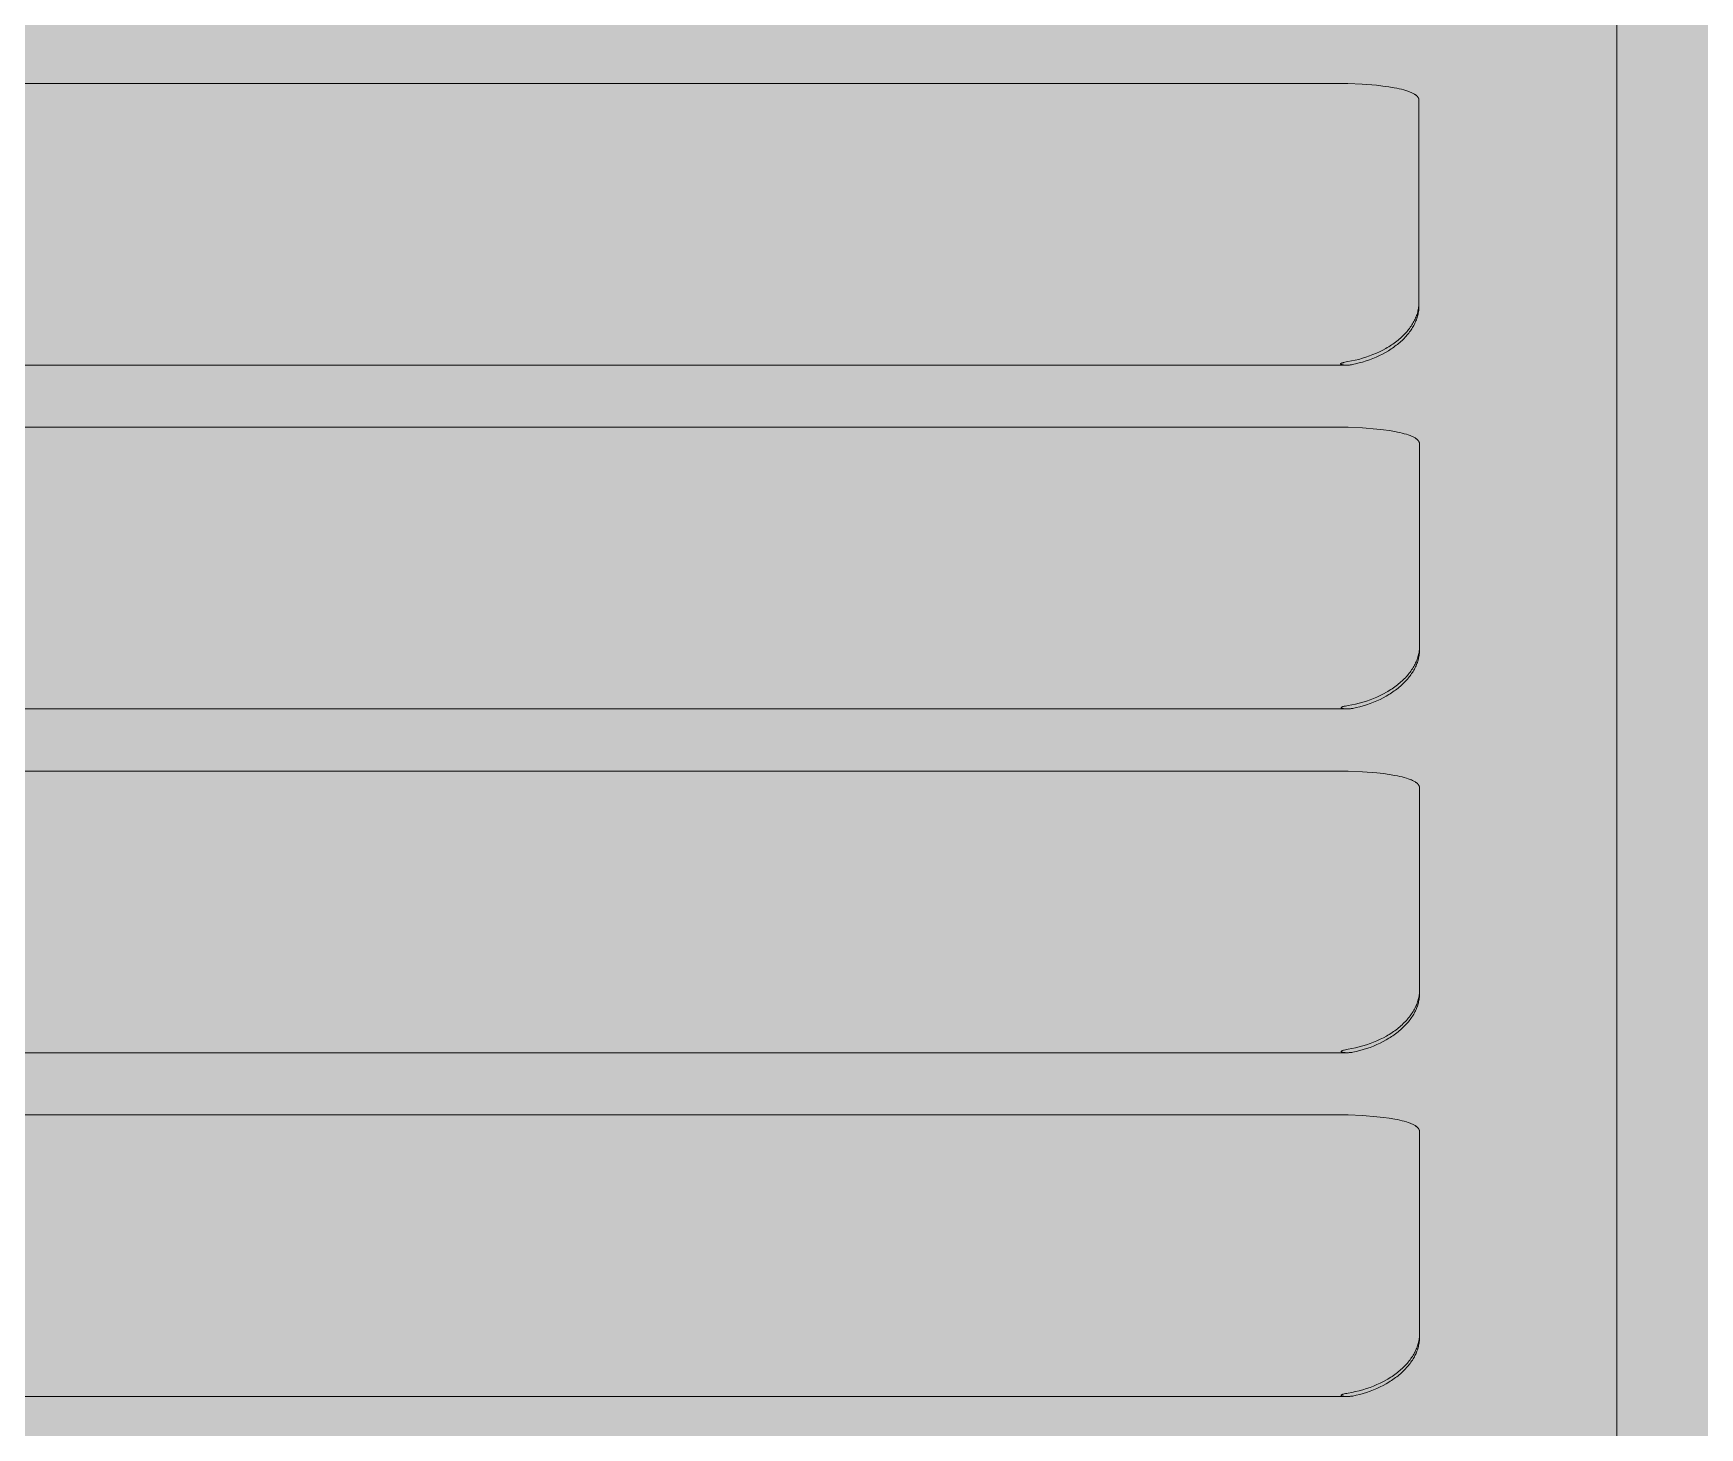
# Model space of a CAD drawing. Header units: millimetres. Extents: x 126 to 12547, y 1644 to 26714.
# Drawn here: x 1157.2 to 1217.8, y 25415.9 to 25466.6 of the extents above; entities that cross this region are included whole.
import ezdxf

# ---------------------------------------------------------------- set-up
doc = ezdxf.new("R2010")
doc.units = ezdxf.units.MM
doc.linetypes.add('CONTINUA', pattern=[0])
doc.layers.add('cono piramide', color=4, linetype='Continuous')
for name, color, linetype, lineweight in [('F_ARREDI_pareti', 1, 'Continuous', 0), ('F_INFISSI', 4, 'Continuous', 5), ('F_MINERAL WALL', 6, 'Continuous', 5), ('F_Tendaggio', 252, 'Continuous', 5), ('F_VETRO', 140, 'Continuous', 5)]:
    doc.layers.add(name, color=color, linetype=linetype, lineweight=lineweight)

# ---------------------------------------------------------------- blocks, each defined once
blk = doc.blocks.new('TENDAGGIO_infisso piccolo_prospetto_fronte')
at = {"layer": 'F_Tendaggio'}
for points in [[(734793.782, 513562.295), (734687.539, 513562.295)], [(734793.782, 513562.295), (734793.823, 513562.295), (734794.345, 513562.269), (734794.866, 513562.227), (734795.098, 513562.201), (734795.314, 513562.172), (734795.514, 513562.138), (734795.607, 513562.12), (734795.696, 513562.101), (734795.78, 513562.081), (734795.859, 513562.06), (734795.934, 513562.039), (734796.003, 513562.016), (734796.036, 513562.005), (734796.067, 513561.993), (734796.097, 513561.981), (734796.126, 513561.968), (734796.154, 513561.956), (734796.18, 513561.943), (734796.205, 513561.93), (734796.228, 513561.917), (734796.251, 513561.904), (734796.261, 513561.897), (734796.271, 513561.89), (734796.281, 513561.884), (734796.291, 513561.877), (734796.3, 513561.87), (734796.309, 513561.863), (734796.317, 513561.856), (734796.325, 513561.849), (734796.333, 513561.842), (734796.34, 513561.834), (734796.347, 513561.827), (734796.354, 513561.82), (734796.361, 513561.813), (734796.366, 513561.805), (734796.372, 513561.798), (734796.377, 513561.791), (734796.38, 513561.787), (734796.382, 513561.783), (734796.385, 513561.779), (734796.387, 513561.776), (734796.389, 513561.772), (734796.391, 513561.768), (734796.393, 513561.764), (734796.395, 513561.761), (734796.397, 513561.757), (734796.398, 513561.753), (734796.4, 513561.749), (734796.401, 513561.745), (734796.403, 513561.742), (734796.404, 513561.738), (734796.405, 513561.734), (734796.406, 513561.73), (734796.407, 513561.726), (734796.408, 513561.722), (734796.409, 513561.718), (734796.41, 513561.714), (734796.411, 513561.711), (734796.411, 513561.707), (734796.412, 513561.703), (734796.412, 513561.699), (734796.413, 513561.695), (734796.413, 513561.691), (734796.413, 513561.687), (734796.413, 513554.337), (734796.412, 513554.293), (734796.41, 513554.25), (734796.406, 513554.206), (734796.401, 513554.162), (734796.395, 513554.119), (734796.387, 513554.075), (734796.377, 513554.031), (734796.367, 513553.988), (734796.354, 513553.944), (734796.341, 513553.901), (734796.325, 513553.857), (734796.309, 513553.814), (734796.291, 513553.771), (734796.272, 513553.728), (734796.251, 513553.685), (734796.229, 513553.642), (734796.205, 513553.6), (734796.18, 513553.557), (734796.154, 513553.515), (734796.126, 513553.474), (734796.098, 513553.432), (734796.067, 513553.391), (734796.036, 513553.35), (734796.003, 513553.31), (734795.969, 513553.27), (734795.934, 513553.23), (734795.897, 513553.19), (734795.86, 513553.151), (734795.82, 513553.113), (734795.78, 513553.075), (734795.739, 513553.037), (734795.696, 513553), (734795.652, 513552.963), (734795.607, 513552.927), (734795.561, 513552.892), (734795.514, 513552.857), (734795.465, 513552.822), (734795.416, 513552.788), (734795.366, 513552.755), (734795.314, 513552.723), (734795.262, 513552.691), (734795.208, 513552.66), (734795.098, 513552.6), (734794.984, 513552.542), (734794.867, 513552.488), (734794.741, 513552.436), (734794.614, 513552.387), (734794.485, 513552.342), (734794.355, 513552.302), (734794.223, 513552.265), (734794.091, 513552.233), (734793.957, 513552.205), (734793.823, 513552.181)], [(734793.561, 513552.097), (734793.561, 513552.096), (734793.561, 513552.096), (734793.561, 513552.096), (734793.561, 513552.096), (734793.561, 513552.096), (734793.561, 513552.095), (734793.561, 513552.095), (734793.561, 513552.095), (734793.562, 513552.095), (734793.562, 513552.095), (734793.562, 513552.094), (734793.562, 513552.094), (734793.562, 513552.094), (734793.562, 513552.094), (734793.562, 513552.094), (734793.562, 513552.093), (734793.562, 513552.093), (734793.562, 513552.093), (734793.562, 513552.093), (734793.562, 513552.093), (734793.562, 513552.092), (734793.562, 513552.092), (734793.563, 513552.092), (734793.563, 513552.092), (734793.563, 513552.091), (734793.563, 513552.091), (734793.563, 513552.091), (734793.564, 513552.09), (734793.564, 513552.09), (734793.564, 513552.09), (734793.564, 513552.089), (734793.565, 513552.089), (734793.565, 513552.089), (734793.565, 513552.088), (734793.566, 513552.088), (734793.566, 513552.088), (734793.566, 513552.087), (734793.567, 513552.087), (734793.568, 513552.086), (734793.568, 513552.086), (734793.569, 513552.085), (734793.57, 513552.085), (734793.571, 513552.084), (734793.572, 513552.084), (734793.572, 513552.083), (734793.573, 513552.083), (734793.574, 513552.082), (734793.576, 513552.081), (734793.578, 513552.081), (734793.579, 513552.08), (734793.582, 513552.079), (734793.594, 513552.075), (734793.606, 513552.072), (734793.618, 513552.069), (734793.63, 513552.066), (734793.643, 513552.064), (734793.655, 513552.062), (734793.667, 513552.061), (734793.705, 513552.058), (734793.731, 513552.056), (734793.756, 513552.055), (734793.781, 513552.055), (734793.807, 513552.055), (734793.832, 513552.056), (734793.857, 513552.057), (734793.883, 513552.059), (734793.908, 513552.062), (734793.933, 513552.065), (734793.958, 513552.069), (734793.983, 513552.073), (734794.111, 513552.101), (734794.239, 513552.133), (734794.366, 513552.168), (734794.491, 513552.208), (734794.616, 513552.251), (734794.739, 513552.298), (734794.86, 513552.349), (734794.979, 513552.404), (734795.09, 513552.459), (734795.197, 513552.518), (734795.3, 513552.578), (734795.351, 513552.61), (734795.4, 513552.642), (734795.448, 513552.674), (734795.495, 513552.708), (734795.541, 513552.741), (734795.587, 513552.776), (734795.631, 513552.81), (734795.674, 513552.846), (734795.716, 513552.882), (734795.757, 513552.918), (734795.796, 513552.954), (734795.834, 513552.991), (734795.872, 513553.028), (734795.908, 513553.066), (734795.942, 513553.104), (734795.976, 513553.142), (734796.009, 513553.181), (734796.04, 513553.22), (734796.07, 513553.259), (734796.099, 513553.299), (734796.127, 513553.339), (734796.153, 513553.379), (734796.178, 513553.419), (734796.202, 513553.46), (734796.225, 513553.501), (734796.246, 513553.542), (734796.266, 513553.583), (734796.285, 513553.624), (734796.303, 513553.665), (734796.319, 513553.706), (734796.334, 513553.747), (734796.348, 513553.788), (734796.36, 513553.83), (734796.371, 513553.871), (734796.381, 513553.913), (734796.389, 513553.954), (734796.397, 513553.996), (734796.402, 513554.037), (734796.407, 513554.079), (734796.41, 513554.12), (734796.412, 513554.162), (734796.413, 513554.293)], [(734793.823, 513552.181), (734793.766, 513552.17), (734793.719, 513552.16), (734793.675, 513552.15), (734793.653, 513552.144), (734793.631, 513552.137), (734793.618, 513552.133), (734793.611, 513552.13), (734793.604, 513552.128), (734793.598, 513552.125), (734793.591, 513552.122), (734793.588, 513552.121), (734793.585, 513552.119), (734793.582, 513552.117), (734793.579, 513552.116), (734793.577, 513552.115), (734793.575, 513552.113), (734793.573, 513552.112), (734793.572, 513552.112), (734793.571, 513552.111), (734793.571, 513552.11), (734793.57, 513552.11), (734793.569, 513552.109), (734793.568, 513552.108), (734793.567, 513552.108), (734793.567, 513552.107), (734793.566, 513552.107), (734793.566, 513552.106), (734793.566, 513552.106), (734793.565, 513552.105), (734793.565, 513552.105), (734793.564, 513552.104), (734793.564, 513552.104), (734793.564, 513552.103), (734793.563, 513552.103), (734793.563, 513552.103), (734793.563, 513552.102), (734793.563, 513552.102), (734793.563, 513552.102), (734793.563, 513552.102), (734793.562, 513552.101), (734793.562, 513552.101), (734793.562, 513552.101), (734793.562, 513552.1), (734793.562, 513552.1), (734793.562, 513552.1), (734793.562, 513552.1), (734793.562, 513552.099), (734793.562, 513552.099), (734793.562, 513552.099), (734793.562, 513552.098), (734793.561, 513552.098), (734793.561, 513552.098), (734793.561, 513552.098), (734793.561, 513552.097), (734793.561, 513552.097), (734793.561, 513552.097)], [(734687.433, 513552.055), (734793.781, 513552.055)], [(734793.803, 513549.798), (734687.56, 513549.798)], [(734793.803, 513549.798), (734793.844, 513549.797), (734794.366, 513549.772), (734794.887, 513549.73), (734795.118, 513549.704), (734795.334, 513549.674), (734795.534, 513549.641), (734795.628, 513549.623), (734795.716, 513549.604), (734795.801, 513549.584), (734795.88, 513549.563), (734795.954, 513549.541), (734796.024, 513549.519), (734796.056, 513549.507), (734796.088, 513549.495), (734796.118, 513549.483), (734796.147, 513549.471), (734796.174, 513549.459), (734796.201, 513549.446), (734796.225, 513549.433), (734796.249, 513549.42), (734796.271, 513549.407), (734796.282, 513549.4), (734796.292, 513549.393), (734796.302, 513549.386), (734796.311, 513549.379), (734796.32, 513549.372), (734796.329, 513549.365), (734796.338, 513549.358), (734796.346, 513549.351), (734796.354, 513549.344), (734796.361, 513549.337), (734796.368, 513549.33), (734796.375, 513549.323), (734796.381, 513549.315), (734796.387, 513549.308), (734796.393, 513549.301), (734796.398, 513549.293), (734796.4, 513549.29), (734796.403, 513549.286), (734796.405, 513549.282), (734796.407, 513549.278), (734796.409, 513549.275), (734796.411, 513549.271), (734796.413, 513549.267), (734796.415, 513549.263), (734796.417, 513549.259), (734796.419, 513549.256), (734796.42, 513549.252), (734796.422, 513549.248), (734796.423, 513549.244), (734796.425, 513549.24), (734796.426, 513549.236), (734796.427, 513549.233), (734796.428, 513549.229), (734796.429, 513549.225), (734796.43, 513549.221), (734796.431, 513549.217), (734796.431, 513549.213), (734796.432, 513549.209), (734796.432, 513549.205), (734796.433, 513549.201), (734796.433, 513549.197), (734796.433, 513549.193), (734796.433, 513549.189), (734796.434, 513541.839), (734796.433, 513541.796), (734796.431, 513541.752), (734796.427, 513541.709), (734796.422, 513541.665), (734796.415, 513541.621), (734796.407, 513541.578), (734796.398, 513541.534), (734796.387, 513541.49), (734796.375, 513541.447), (734796.361, 513541.403), (734796.346, 513541.36), (734796.329, 513541.317), (734796.311, 513541.274), (734796.292, 513541.23), (734796.271, 513541.188), (734796.249, 513541.145), (734796.226, 513541.102), (734796.201, 513541.06), (734796.175, 513541.018), (734796.147, 513540.976), (734796.118, 513540.935), (734796.088, 513540.894), (734796.057, 513540.853), (734796.024, 513540.812), (734795.99, 513540.772), (734795.954, 513540.732), (734795.918, 513540.693), (734795.88, 513540.654), (734795.841, 513540.615), (734795.801, 513540.577), (734795.759, 513540.54), (734795.716, 513540.502), (734795.673, 513540.466), (734795.628, 513540.43), (734795.581, 513540.394), (734795.534, 513540.359), (734795.486, 513540.325), (734795.437, 513540.291), (734795.386, 513540.258), (734795.335, 513540.225), (734795.282, 513540.194), (734795.229, 513540.162), (734795.119, 513540.102), (734795.005, 513540.045), (734794.887, 513539.991), (734794.762, 513539.938), (734794.634, 513539.889), (734794.505, 513539.845), (734794.375, 513539.804), (734794.244, 513539.768), (734794.111, 513539.735), (734793.978, 513539.707), (734793.844, 513539.683)], [(734793.582, 513539.599), (734793.582, 513539.599), (734793.582, 513539.599), (734793.582, 513539.599), (734793.582, 513539.598), (734793.582, 513539.598), (734793.582, 513539.598), (734793.582, 513539.598), (734793.582, 513539.598), (734793.582, 513539.597), (734793.582, 513539.597), (734793.582, 513539.597), (734793.582, 513539.597), (734793.582, 513539.597), (734793.582, 513539.596), (734793.582, 513539.596), (734793.582, 513539.596), (734793.583, 513539.596), (734793.583, 513539.596), (734793.583, 513539.595), (734793.583, 513539.595), (734793.583, 513539.595), (734793.583, 513539.595), (734793.583, 513539.595), (734793.583, 513539.594), (734793.583, 513539.594), (734793.584, 513539.594), (734793.584, 513539.593), (734793.584, 513539.593), (734793.584, 513539.593), (734793.585, 513539.592), (734793.585, 513539.592), (734793.585, 513539.592), (734793.586, 513539.591), (734793.586, 513539.591), (734793.586, 513539.591), (734793.587, 513539.59), (734793.587, 513539.59), (734793.587, 513539.59), (734793.588, 513539.589), (734793.589, 513539.588), (734793.59, 513539.588), (734793.59, 513539.587), (734793.591, 513539.587), (734793.592, 513539.586), (734793.593, 513539.586), (734793.594, 513539.585), (734793.595, 513539.585), (734793.596, 513539.584), (734793.598, 513539.583), (734793.6, 513539.582), (734793.602, 513539.581), (734793.614, 513539.578), (734793.626, 513539.574), (734793.639, 513539.571), (734793.651, 513539.569), (734793.663, 513539.567), (734793.676, 513539.565), (734793.688, 513539.563), (734793.726, 513539.56), (734793.751, 513539.559), (734793.776, 513539.558), (734793.802, 513539.558), (734793.827, 513539.558), (734793.852, 513539.559), (734793.878, 513539.56), (734793.903, 513539.562), (734793.928, 513539.565), (734793.954, 513539.568), (734793.979, 513539.572), (734794.004, 513539.576), (734794.132, 513539.604), (734794.26, 513539.635), (734794.386, 513539.671), (734794.512, 513539.71), (734794.636, 513539.754), (734794.759, 513539.801), (734794.88, 513539.852), (734795, 513539.906), (734795.11, 513539.962), (734795.218, 513540.02), (734795.321, 513540.081), (734795.371, 513540.112), (734795.42, 513540.144), (734795.469, 513540.177), (734795.516, 513540.21), (734795.562, 513540.244), (734795.607, 513540.278), (734795.651, 513540.313), (734795.694, 513540.348), (734795.736, 513540.384), (734795.777, 513540.421), (734795.817, 513540.457), (734795.855, 513540.494), (734795.892, 513540.531), (734795.928, 513540.569), (734795.963, 513540.607), (734795.997, 513540.645), (734796.029, 513540.684), (734796.06, 513540.723), (734796.09, 513540.762), (734796.119, 513540.802), (734796.147, 513540.841), (734796.173, 513540.882), (734796.199, 513540.922), (734796.223, 513540.963), (734796.245, 513541.003), (734796.267, 513541.045), (734796.287, 513541.085), (734796.306, 513541.126), (734796.323, 513541.167), (734796.339, 513541.208), (734796.354, 513541.25), (734796.368, 513541.291), (734796.38, 513541.332), (734796.392, 513541.374), (734796.401, 513541.415), (734796.41, 513541.457), (734796.417, 513541.498), (734796.423, 513541.54), (734796.428, 513541.581), (734796.431, 513541.623), (734796.433, 513541.664), (734796.434, 513541.796)], [(734687.454, 513539.558), (734793.802, 513539.558)], [(734793.844, 513539.683), (734793.787, 513539.673), (734793.739, 513539.663), (734793.695, 513539.652), (734793.673, 513539.646), (734793.652, 513539.64), (734793.638, 513539.635), (734793.632, 513539.633), (734793.625, 513539.63), (734793.618, 513539.628), (734793.612, 513539.625), (734793.609, 513539.623), (734793.605, 513539.622), (734793.602, 513539.62), (734793.599, 513539.618), (734793.597, 513539.617), (734793.596, 513539.616), (734793.594, 513539.615), (734793.593, 513539.614), (734793.592, 513539.614), (734793.591, 513539.613), (734793.59, 513539.612), (734793.589, 513539.612), (734793.589, 513539.611), (734793.588, 513539.61), (734793.587, 513539.61), (734793.587, 513539.609), (734793.586, 513539.609), (734793.586, 513539.608), (734793.586, 513539.608), (734793.585, 513539.607), (734793.585, 513539.607), (734793.585, 513539.607), (734793.584, 513539.606), (734793.584, 513539.605), (734793.584, 513539.605), (734793.584, 513539.605), (734793.583, 513539.605), (734793.583, 513539.604), (734793.583, 513539.604), (734793.583, 513539.604), (734793.583, 513539.604), (734793.583, 513539.603), (734793.583, 513539.603), (734793.583, 513539.603), (734793.582, 513539.602), (734793.582, 513539.602), (734793.582, 513539.602), (734793.582, 513539.602), (734793.582, 513539.601), (734793.582, 513539.601), (734793.582, 513539.601), (734793.582, 513539.6), (734793.582, 513539.6), (734793.582, 513539.6), (734793.582, 513539.6), (734793.582, 513539.599)], [(734793.803, 513537.301), (734687.56, 513537.301)], [(734793.803, 513537.301), (734793.844, 513537.3), (734794.366, 513537.275), (734794.887, 513537.232), (734795.118, 513537.206), (734795.334, 513537.177), (734795.534, 513537.143), (734795.628, 513537.125), (734795.716, 513537.106), (734795.801, 513537.086), (734795.88, 513537.066), (734795.954, 513537.044), (734796.024, 513537.021), (734796.056, 513537.01), (734796.088, 513536.998), (734796.118, 513536.986), (734796.147, 513536.974), (734796.174, 513536.961), (734796.201, 513536.949), (734796.225, 513536.936), (734796.249, 513536.922), (734796.271, 513536.909), (734796.282, 513536.902), (734796.292, 513536.896), (734796.302, 513536.889), (734796.311, 513536.882), (734796.32, 513536.875), (734796.329, 513536.868), (734796.338, 513536.861), (734796.346, 513536.854), (734796.354, 513536.847), (734796.361, 513536.84), (734796.368, 513536.832), (734796.375, 513536.825), (734796.381, 513536.818), (734796.387, 513536.811), (734796.393, 513536.803), (734796.398, 513536.796), (734796.4, 513536.792), (734796.403, 513536.788), (734796.405, 513536.785), (734796.407, 513536.781), (734796.409, 513536.777), (734796.411, 513536.773), (734796.413, 513536.77), (734796.415, 513536.766), (734796.417, 513536.762), (734796.419, 513536.758), (734796.42, 513536.754), (734796.422, 513536.751), (734796.423, 513536.747), (734796.425, 513536.743), (734796.426, 513536.739), (734796.427, 513536.735), (734796.428, 513536.731), (734796.429, 513536.727), (734796.43, 513536.724), (734796.431, 513536.72), (734796.431, 513536.716), (734796.432, 513536.712), (734796.432, 513536.708), (734796.433, 513536.704), (734796.433, 513536.7), (734796.433, 513536.696), (734796.433, 513536.692), (734796.434, 513529.342), (734796.433, 513529.298), (734796.431, 513529.255), (734796.427, 513529.211), (734796.422, 513529.168), (734796.415, 513529.124), (734796.407, 513529.08), (734796.398, 513529.037), (734796.387, 513528.993), (734796.375, 513528.95), (734796.361, 513528.906), (734796.346, 513528.863), (734796.329, 513528.819), (734796.311, 513528.776), (734796.292, 513528.733), (734796.271, 513528.69), (734796.249, 513528.647), (734796.226, 513528.605), (734796.201, 513528.563), (734796.175, 513528.521), (734796.147, 513528.479), (734796.118, 513528.437), (734796.088, 513528.396), (734796.057, 513528.355), (734796.024, 513528.315), (734795.99, 513528.275), (734795.954, 513528.235), (734795.918, 513528.196), (734795.88, 513528.157), (734795.841, 513528.118), (734795.801, 513528.08), (734795.759, 513528.042), (734795.716, 513528.005), (734795.673, 513527.968), (734795.628, 513527.932), (734795.581, 513527.897), (734795.534, 513527.862), (734795.486, 513527.827), (734795.437, 513527.794), (734795.386, 513527.76), (734795.335, 513527.728), (734795.282, 513527.696), (734795.229, 513527.665), (734795.119, 513527.605), (734795.005, 513527.548), (734794.887, 513527.493), (734794.762, 513527.441), (734794.634, 513527.392), (734794.505, 513527.347), (734794.375, 513527.307), (734794.244, 513527.27), (734794.111, 513527.238), (734793.978, 513527.21), (734793.844, 513527.186)], [(734793.582, 513527.102), (734793.582, 513527.102), (734793.582, 513527.101), (734793.582, 513527.101), (734793.582, 513527.101), (734793.582, 513527.101), (734793.582, 513527.101), (734793.582, 513527.1), (734793.582, 513527.1), (734793.582, 513527.1), (734793.582, 513527.1), (734793.582, 513527.1), (734793.582, 513527.099), (734793.582, 513527.099), (734793.582, 513527.099), (734793.582, 513527.099), (734793.582, 513527.099), (734793.583, 513527.098), (734793.583, 513527.098), (734793.583, 513527.098), (734793.583, 513527.098), (734793.583, 513527.098), (734793.583, 513527.097), (734793.583, 513527.097), (734793.583, 513527.097), (734793.583, 513527.097), (734793.584, 513527.096), (734793.584, 513527.096), (734793.584, 513527.096), (734793.584, 513527.095), (734793.585, 513527.095), (734793.585, 513527.094), (734793.585, 513527.094), (734793.586, 513527.094), (734793.586, 513527.093), (734793.586, 513527.093), (734793.587, 513527.093), (734793.587, 513527.092), (734793.587, 513527.092), (734793.588, 513527.092), (734793.589, 513527.091), (734793.59, 513527.09), (734793.59, 513527.09), (734793.591, 513527.089), (734793.592, 513527.089), (734793.593, 513527.088), (734793.594, 513527.088), (734793.595, 513527.087), (734793.596, 513527.086), (734793.598, 513527.086), (734793.6, 513527.085), (734793.602, 513527.084), (734793.614, 513527.08), (734793.626, 513527.077), (734793.639, 513527.074), (734793.651, 513527.071), (734793.663, 513527.069), (734793.676, 513527.067), (734793.688, 513527.066), (734793.726, 513527.063), (734793.751, 513527.061), (734793.776, 513527.06), (734793.802, 513527.06), (734793.827, 513527.06), (734793.852, 513527.061), (734793.878, 513527.063), (734793.903, 513527.065), (734793.928, 513527.067), (734793.954, 513527.07), (734793.979, 513527.074), (734794.004, 513527.079), (734794.132, 513527.106), (734794.26, 513527.138), (734794.386, 513527.173), (734794.512, 513527.213), (734794.636, 513527.256), (734794.759, 513527.303), (734794.88, 513527.354), (734795, 513527.409), (734795.11, 513527.465), (734795.218, 513527.523), (734795.321, 513527.584), (734795.371, 513527.615), (734795.42, 513527.647), (734795.469, 513527.68), (734795.516, 513527.713), (734795.562, 513527.747), (734795.607, 513527.781), (734795.651, 513527.816), (734795.694, 513527.851), (734795.736, 513527.887), (734795.777, 513527.923), (734795.817, 513527.96), (734795.855, 513527.996), (734795.892, 513528.034), (734795.928, 513528.071), (734795.963, 513528.109), (734795.997, 513528.148), (734796.029, 513528.186), (734796.06, 513528.225), (734796.09, 513528.265), (734796.119, 513528.304), (734796.147, 513528.344), (734796.173, 513528.384), (734796.199, 513528.425), (734796.223, 513528.465), (734796.245, 513528.506), (734796.267, 513528.547), (734796.287, 513528.588), (734796.306, 513528.629), (734796.323, 513528.67), (734796.339, 513528.711), (734796.354, 513528.752), (734796.368, 513528.794), (734796.38, 513528.835), (734796.392, 513528.876), (734796.401, 513528.918), (734796.41, 513528.959), (734796.417, 513529.001), (734796.423, 513529.042), (734796.428, 513529.084), (734796.431, 513529.125), (734796.433, 513529.167), (734796.434, 513529.298)], [(734687.454, 513527.06), (734793.802, 513527.06)], [(734793.844, 513527.186), (734793.787, 513527.176), (734793.739, 513527.166), (734793.695, 513527.155), (734793.673, 513527.149), (734793.652, 513527.142), (734793.638, 513527.138), (734793.632, 513527.135), (734793.625, 513527.133), (734793.618, 513527.13), (734793.612, 513527.127), (734793.609, 513527.126), (734793.605, 513527.124), (734793.602, 513527.122), (734793.599, 513527.121), (734793.597, 513527.12), (734793.596, 513527.119), (734793.594, 513527.117), (734793.593, 513527.117), (734793.592, 513527.116), (734793.591, 513527.116), (734793.59, 513527.115), (734793.589, 513527.114), (734793.589, 513527.114), (734793.588, 513527.113), (734793.587, 513527.112), (734793.587, 513527.112), (734793.586, 513527.111), (734793.586, 513527.111), (734793.586, 513527.111), (734793.585, 513527.11), (734793.585, 513527.11), (734793.585, 513527.109), (734793.584, 513527.109), (734793.584, 513527.108), (734793.584, 513527.108), (734793.584, 513527.108), (734793.583, 513527.107), (734793.583, 513527.107), (734793.583, 513527.107), (734793.583, 513527.106), (734793.583, 513527.106), (734793.583, 513527.106), (734793.583, 513527.106), (734793.583, 513527.105), (734793.582, 513527.105), (734793.582, 513527.105), (734793.582, 513527.105), (734793.582, 513527.104), (734793.582, 513527.104), (734793.582, 513527.104), (734793.582, 513527.103), (734793.582, 513527.103), (734793.582, 513527.103), (734793.582, 513527.102), (734793.582, 513527.102), (734793.582, 513527.102)], [(734793.803, 513524.803), (734687.56, 513524.803)], [(734793.803, 513524.803), (734687.56, 513524.803)], [(734793.803, 513524.803), (734793.844, 513524.802), (734794.366, 513524.777), (734794.887, 513524.735), (734795.118, 513524.709), (734795.334, 513524.679), (734795.534, 513524.646), (734795.628, 513524.628), (734795.716, 513524.609), (734795.801, 513524.589), (734795.88, 513524.568), (734795.954, 513524.547), (734796.024, 513524.524), (734796.056, 513524.512), (734796.088, 513524.501), (734796.118, 513524.489), (734796.147, 513524.476), (734796.174, 513524.464), (734796.201, 513524.451), (734796.225, 513524.438), (734796.249, 513524.425), (734796.271, 513524.412), (734796.282, 513524.405), (734796.292, 513524.398), (734796.302, 513524.391), (734796.311, 513524.385), (734796.32, 513524.378), (734796.329, 513524.371), (734796.338, 513524.364), (734796.346, 513524.357), (734796.354, 513524.349), (734796.361, 513524.342), (734796.368, 513524.335), (734796.375, 513524.328), (734796.381, 513524.321), (734796.387, 513524.313), (734796.393, 513524.306), (734796.398, 513524.298), (734796.4, 513524.295), (734796.403, 513524.291), (734796.405, 513524.287), (734796.407, 513524.284), (734796.409, 513524.28), (734796.411, 513524.276), (734796.413, 513524.272), (734796.415, 513524.268), (734796.417, 513524.265), (734796.419, 513524.261), (734796.42, 513524.257), (734796.422, 513524.253), (734796.423, 513524.249), (734796.425, 513524.246), (734796.426, 513524.242), (734796.427, 513524.238), (734796.428, 513524.234), (734796.429, 513524.23), (734796.43, 513524.226), (734796.431, 513524.222), (734796.431, 513524.218), (734796.432, 513524.214), (734796.432, 513524.21), (734796.433, 513524.207), (734796.433, 513524.203), (734796.433, 513524.199), (734796.433, 513524.195), (734796.434, 513516.844), (734796.433, 513516.801), (734796.431, 513516.757), (734796.427, 513516.714), (734796.422, 513516.67), (734796.415, 513516.626), (734796.407, 513516.583), (734796.398, 513516.539), (734796.387, 513516.496), (734796.375, 513516.452), (734796.361, 513516.409), (734796.346, 513516.365), (734796.329, 513516.322), (734796.311, 513516.279), (734796.292, 513516.236), (734796.271, 513516.193), (734796.249, 513516.15), (734796.226, 513516.107), (734796.201, 513516.065), (734796.175, 513516.023), (734796.147, 513515.981), (734796.118, 513515.94), (734796.088, 513515.899), (734796.057, 513515.858), (734796.024, 513515.817), (734795.99, 513515.777), (734795.954, 513515.738), (734795.918, 513515.698), (734795.88, 513515.659), (734795.841, 513515.621), (734795.801, 513515.583), (734795.759, 513515.545), (734795.716, 513515.508), (734795.673, 513515.471), (734795.628, 513515.435), (734795.581, 513515.399), (734795.534, 513515.364), (734795.486, 513515.33), (734795.437, 513515.296), (734795.386, 513515.263), (734795.335, 513515.231), (734795.282, 513515.199), (734795.229, 513515.168), (734795.119, 513515.107), (734795.005, 513515.05), (734794.887, 513514.996), (734794.762, 513514.943), (734794.634, 513514.895), (734794.505, 513514.85), (734794.375, 513514.809), (734794.244, 513514.773), (734794.111, 513514.741), (734793.978, 513514.712), (734793.844, 513514.689)], [(734793.803, 513524.803), (734793.844, 513524.802), (734794.366, 513524.777), (734794.887, 513524.735), (734795.118, 513524.709), (734795.334, 513524.679), (734795.534, 513524.646), (734795.628, 513524.628), (734795.716, 513524.609), (734795.801, 513524.589), (734795.88, 513524.568), (734795.954, 513524.547), (734796.024, 513524.524), (734796.056, 513524.512), (734796.088, 513524.501), (734796.118, 513524.488), (734796.147, 513524.476), (734796.174, 513524.464), (734796.201, 513524.451), (734796.225, 513524.438), (734796.249, 513524.425), (734796.271, 513524.412), (734796.282, 513524.405), (734796.292, 513524.398), (734796.302, 513524.391), (734796.311, 513524.384), (734796.32, 513524.378), (734796.329, 513524.371), (734796.338, 513524.364), (734796.346, 513524.356), (734796.354, 513524.349), (734796.361, 513524.342), (734796.368, 513524.335), (734796.375, 513524.328), (734796.381, 513524.321), (734796.387, 513524.313), (734796.393, 513524.306), (734796.398, 513524.298), (734796.4, 513524.295), (734796.403, 513524.291), (734796.405, 513524.287), (734796.407, 513524.283), (734796.409, 513524.28), (734796.411, 513524.276), (734796.413, 513524.272), (734796.415, 513524.268), (734796.417, 513524.265), (734796.419, 513524.261), (734796.42, 513524.257), (734796.422, 513524.253), (734796.423, 513524.249), (734796.425, 513524.245), (734796.426, 513524.242), (734796.427, 513524.238), (734796.428, 513524.234), (734796.429, 513524.23), (734796.43, 513524.226), (734796.431, 513524.222), (734796.431, 513524.218), (734796.432, 513524.214), (734796.432, 513524.21), (734796.433, 513524.207), (734796.433, 513524.203), (734796.433, 513524.199), (734796.433, 513524.195), (734796.434, 513516.844), (734796.433, 513516.801), (734796.431, 513516.757), (734796.427, 513516.714), (734796.422, 513516.67), (734796.415, 513516.626), (734796.407, 513516.583), (734796.398, 513516.539), (734796.387, 513516.496), (734796.375, 513516.452), (734796.361, 513516.409), (734796.346, 513516.365), (734796.329, 513516.322), (734796.311, 513516.279), (734796.292, 513516.236), (734796.271, 513516.193), (734796.249, 513516.15), (734796.226, 513516.107), (734796.201, 513516.065), (734796.175, 513516.023), (734796.147, 513515.981), (734796.118, 513515.94), (734796.088, 513515.899), (734796.057, 513515.858), (734796.024, 513515.817), (734795.99, 513515.777), (734795.954, 513515.738), (734795.918, 513515.698), (734795.88, 513515.659), (734795.841, 513515.621), (734795.801, 513515.583), (734795.759, 513515.545), (734795.716, 513515.508), (734795.673, 513515.471), (734795.628, 513515.435), (734795.581, 513515.399), (734795.534, 513515.364), (734795.486, 513515.33), (734795.437, 513515.296), (734795.386, 513515.263), (734795.335, 513515.231), (734795.282, 513515.199), (734795.229, 513515.168), (734795.119, 513515.107), (734795.005, 513515.05), (734794.887, 513514.996), (734794.762, 513514.943), (734794.634, 513514.895), (734794.505, 513514.85), (734794.375, 513514.809), (734794.244, 513514.773), (734794.111, 513514.741), (734793.978, 513514.712), (734793.844, 513514.689)], [(734793.582, 513514.604), (734793.582, 513514.604), (734793.582, 513514.604), (734793.582, 513514.604), (734793.582, 513514.604), (734793.582, 513514.603), (734793.582, 513514.603), (734793.582, 513514.603), (734793.582, 513514.603), (734793.582, 513514.603), (734793.582, 513514.602), (734793.582, 513514.602), (734793.582, 513514.602), (734793.582, 513514.602), (734793.582, 513514.602), (734793.582, 513514.601), (734793.582, 513514.601), (734793.583, 513514.601), (734793.583, 513514.601), (734793.583, 513514.601), (734793.583, 513514.6), (734793.583, 513514.6), (734793.583, 513514.6), (734793.583, 513514.6), (734793.583, 513514.6), (734793.583, 513514.599), (734793.584, 513514.599), (734793.584, 513514.598), (734793.584, 513514.598), (734793.584, 513514.598), (734793.585, 513514.597), (734793.585, 513514.597), (734793.585, 513514.597), (734793.586, 513514.596), (734793.586, 513514.596), (734793.586, 513514.596), (734793.587, 513514.595), (734793.587, 513514.595), (734793.587, 513514.595), (734793.588, 513514.594), (734793.589, 513514.594), (734793.59, 513514.593), (734793.59, 513514.592), (734793.591, 513514.592), (734793.592, 513514.591), (734793.593, 513514.591), (734793.594, 513514.59), (734793.595, 513514.59), (734793.596, 513514.589), (734793.598, 513514.588), (734793.6, 513514.588), (734793.602, 513514.586), (734793.614, 513514.583), (734793.626, 513514.58), (734793.639, 513514.577), (734793.651, 513514.574), (734793.663, 513514.572), (734793.676, 513514.57), (734793.688, 513514.569), (734793.726, 513514.565), (734793.751, 513514.564), (734793.776, 513514.563), (734793.802, 513514.563), (734793.827, 513514.563), (734793.852, 513514.564), (734793.878, 513514.565), (734793.903, 513514.567), (734793.928, 513514.57), (734793.954, 513514.573), (734793.979, 513514.577), (734794.004, 513514.581), (734794.132, 513514.609), (734794.26, 513514.64), (734794.386, 513514.676), (734794.512, 513514.715), (734794.636, 513514.759), (734794.759, 513514.806), (734794.88, 513514.857), (734795, 513514.912), (734795.11, 513514.967), (734795.218, 513515.025), (734795.321, 513515.086), (734795.371, 513515.118), (734795.42, 513515.15), (734795.469, 513515.182), (734795.516, 513515.215), (734795.562, 513515.249), (734795.607, 513515.283), (734795.651, 513515.318), (734795.694, 513515.354), (734795.736, 513515.389), (734795.777, 513515.426), (734795.817, 513515.462), (734795.855, 513515.499), (734795.892, 513515.536), (734795.928, 513515.574), (734795.963, 513515.612), (734795.997, 513515.65), (734796.029, 513515.689), (734796.06, 513515.728), (734796.09, 513515.767), (734796.119, 513515.807), (734796.147, 513515.847), (734796.173, 513515.887), (734796.199, 513515.927), (734796.223, 513515.968), (734796.245, 513516.009), (734796.267, 513516.05), (734796.287, 513516.091), (734796.306, 513516.131), (734796.323, 513516.173), (734796.339, 513516.214), (734796.354, 513516.255), (734796.368, 513516.296), (734796.38, 513516.338), (734796.392, 513516.379), (734796.401, 513516.42), (734796.41, 513516.462), (734796.417, 513516.503), (734796.423, 513516.545), (734796.428, 513516.586), (734796.431, 513516.628), (734796.433, 513516.669), (734796.434, 513516.801)], [(734793.582, 513514.604), (734793.582, 513514.604), (734793.582, 513514.604), (734793.582, 513514.604), (734793.582, 513514.604), (734793.582, 513514.603), (734793.582, 513514.603), (734793.582, 513514.603), (734793.582, 513514.603), (734793.582, 513514.603), (734793.582, 513514.602), (734793.582, 513514.602), (734793.582, 513514.602), (734793.582, 513514.602), (734793.582, 513514.602), (734793.582, 513514.601), (734793.582, 513514.601), (734793.583, 513514.601), (734793.583, 513514.601), (734793.583, 513514.601), (734793.583, 513514.6), (734793.583, 513514.6), (734793.583, 513514.6), (734793.583, 513514.6), (734793.583, 513514.6), (734793.583, 513514.599), (734793.584, 513514.599), (734793.584, 513514.598), (734793.584, 513514.598), (734793.584, 513514.598), (734793.585, 513514.597), (734793.585, 513514.597), (734793.585, 513514.597), (734793.586, 513514.596), (734793.586, 513514.596), (734793.586, 513514.596), (734793.587, 513514.595), (734793.587, 513514.595), (734793.587, 513514.595), (734793.588, 513514.594), (734793.589, 513514.594), (734793.59, 513514.593), (734793.59, 513514.592), (734793.591, 513514.592), (734793.592, 513514.591), (734793.593, 513514.591), (734793.594, 513514.59), (734793.595, 513514.59), (734793.596, 513514.589), (734793.598, 513514.588), (734793.6, 513514.588), (734793.602, 513514.586), (734793.614, 513514.583), (734793.626, 513514.579), (734793.639, 513514.577), (734793.651, 513514.574), (734793.663, 513514.572), (734793.676, 513514.57), (734793.688, 513514.569), (734793.726, 513514.565), (734793.751, 513514.564), (734793.776, 513514.563), (734793.802, 513514.563), (734793.827, 513514.563), (734793.852, 513514.564), (734793.878, 513514.565), (734793.903, 513514.567), (734793.928, 513514.57), (734793.954, 513514.573), (734793.979, 513514.577), (734794.004, 513514.581), (734794.132, 513514.609), (734794.26, 513514.64), (734794.386, 513514.676), (734794.512, 513514.715), (734794.636, 513514.759), (734794.759, 513514.806), (734794.88, 513514.857), (734795, 513514.912), (734795.11, 513514.967), (734795.218, 513515.025), (734795.321, 513515.086), (734795.371, 513515.118), (734795.42, 513515.15), (734795.469, 513515.182), (734795.516, 513515.215), (734795.562, 513515.249), (734795.607, 513515.283), (734795.651, 513515.318), (734795.694, 513515.354), (734795.736, 513515.389), (734795.777, 513515.426), (734795.817, 513515.462), (734795.855, 513515.499), (734795.892, 513515.536), (734795.928, 513515.574), (734795.963, 513515.612), (734795.997, 513515.65), (734796.029, 513515.689), (734796.06, 513515.728), (734796.09, 513515.767), (734796.119, 513515.807), (734796.147, 513515.847), (734796.173, 513515.887), (734796.199, 513515.927), (734796.223, 513515.968), (734796.245, 513516.009), (734796.267, 513516.05), (734796.287, 513516.091), (734796.306, 513516.131), (734796.323, 513516.172), (734796.339, 513516.214), (734796.354, 513516.255), (734796.368, 513516.296), (734796.38, 513516.338), (734796.392, 513516.379), (734796.401, 513516.42), (734796.41, 513516.462), (734796.417, 513516.503), (734796.423, 513516.545), (734796.428, 513516.586), (734796.431, 513516.628), (734796.433, 513516.669), (734796.434, 513516.801)], [(734687.454, 513514.563), (734793.802, 513514.563)], [(734687.454, 513514.563), (734793.802, 513514.563)], [(734793.844, 513514.689), (734793.787, 513514.678), (734793.739, 513514.668), (734793.695, 513514.657), (734793.673, 513514.651), (734793.652, 513514.645), (734793.638, 513514.64), (734793.632, 513514.638), (734793.625, 513514.635), (734793.618, 513514.633), (734793.612, 513514.63), (734793.609, 513514.628), (734793.605, 513514.627), (734793.602, 513514.625), (734793.599, 513514.623), (734793.597, 513514.622), (734793.596, 513514.621), (734793.594, 513514.62), (734793.593, 513514.619), (734793.592, 513514.619), (734793.591, 513514.618), (734793.59, 513514.618), (734793.589, 513514.617), (734793.589, 513514.616), (734793.588, 513514.616), (734793.587, 513514.615), (734793.587, 513514.614), (734793.586, 513514.614), (734793.586, 513514.614), (734793.586, 513514.613), (734793.585, 513514.613), (734793.585, 513514.612), (734793.585, 513514.612), (734793.584, 513514.611), (734793.584, 513514.611), (734793.584, 513514.61), (734793.584, 513514.61), (734793.583, 513514.61), (734793.583, 513514.61), (734793.583, 513514.609), (734793.583, 513514.609), (734793.583, 513514.609), (734793.583, 513514.609), (734793.583, 513514.608), (734793.583, 513514.608), (734793.582, 513514.608), (734793.582, 513514.607), (734793.582, 513514.607), (734793.582, 513514.607), (734793.582, 513514.607), (734793.582, 513514.606), (734793.582, 513514.606), (734793.582, 513514.606), (734793.582, 513514.605), (734793.582, 513514.605), (734793.582, 513514.605), (734793.582, 513514.604)], [(734793.844, 513514.689), (734793.787, 513514.678), (734793.739, 513514.668), (734793.695, 513514.657), (734793.673, 513514.651), (734793.652, 513514.645), (734793.638, 513514.64), (734793.632, 513514.638), (734793.625, 513514.635), (734793.618, 513514.633), (734793.612, 513514.63), (734793.609, 513514.628), (734793.605, 513514.627), (734793.602, 513514.625), (734793.599, 513514.623), (734793.597, 513514.622), (734793.596, 513514.621), (734793.594, 513514.62), (734793.593, 513514.619), (734793.592, 513514.619), (734793.591, 513514.618), (734793.59, 513514.618), (734793.589, 513514.617), (734793.589, 513514.616), (734793.588, 513514.615), (734793.587, 513514.615), (734793.587, 513514.614), (734793.586, 513514.614), (734793.586, 513514.614), (734793.586, 513514.613), (734793.585, 513514.613), (734793.585, 513514.612), (734793.585, 513514.612), (734793.584, 513514.611), (734793.584, 513514.611), (734793.584, 513514.61), (734793.584, 513514.61), (734793.583, 513514.61), (734793.583, 513514.61), (734793.583, 513514.609), (734793.583, 513514.609), (734793.583, 513514.609), (734793.583, 513514.609), (734793.583, 513514.608), (734793.583, 513514.608), (734793.582, 513514.608), (734793.582, 513514.607), (734793.582, 513514.607), (734793.582, 513514.607), (734793.582, 513514.607), (734793.582, 513514.606), (734793.582, 513514.606), (734793.582, 513514.606), (734793.582, 513514.605), (734793.582, 513514.605), (734793.582, 513514.605), (734793.582, 513514.604)]]:
    blk.add_lwpolyline(points, dxfattribs=at)
blk = doc.blocks.new('INFISSO L.400 MM_prospetto_fronte')
at = {"layer": 'F_VETRO', "transparency": 33554579}
h = blk.add_hatch(color=153, dxfattribs=at)
h.dxf.hatch_style = 1
h.set_gradient(color1=(102, 153, 204), color2=(251, 252, 254), rotation=45, one_color=1, tint=0.994624)
h.paths.add_polyline_path([(-15858.477, 12715.626), (-16258.477, 12715.626), (-16258.477, 11495.626), (-15858.477, 11495.626)])
at = {"layer": 'F_INFISSI', "color": 41, "linetype": 'CONTINUA', "lineweight": 13, "ltscale": 0.25}
blk.add_lwpolyline([(-15858.477, 12715.626), (-16258.477, 12715.626), (-16258.477, 11495.626), (-15858.477, 11495.626)], close=True, dxfattribs=at)
blk = doc.blocks.new('RIV.to_pareti e soffitto_slider_armadiature_camera master_sez.......')
at = {"layer": 'F_INFISSI', "true_color": 0x636466}
h = blk.add_hatch(color=251, dxfattribs=at)
h.dxf.hatch_style = 1
h.paths.add_polyline_path([(734352.116, 514201.277), (734352.116, 512921.277), (734812.116, 512921.277), (734812.116, 514201.277)])
h.paths.add_polyline_path([(734382.116, 514171.277), (734782.116, 514171.277), (734782.116, 512951.277), (734382.116, 512951.277)], flags=16)
at = {"layer": 'F_MINERAL WALL', "true_color": 0x636466, "transparency": 33554559}
h = blk.add_hatch(dxfattribs=at)
h.set_pattern_fill('AR-SAND', color=251)
h.set_pattern_definition([(37.5, (2500, 0), (-1.6000313, 48.9413237), [0, -38.608, 0, -43.18, 0, -41.275]), (7.5, (2500, 0), (44.9523283, 71.68251), [0, -20.828, 0, -34.798, 0, -13.335]), (327.5, (2468.76, 0), (79.099237, 0.1437185), [0, -12.7, 0, -45.72, 0, -59.69]), (317.5, (2468.76, 0), (76.355645, 22.2929323), [0, -6.35, 0, -29.972, 0, -34.29])])
h.paths.add_polyline_path([(733693.124, 514601.278), (733693.124, 512521.278), (734878.124, 512521.278), (734878.124, 514601.278)])
h.paths.add_polyline_path([(734822.116, 514211.277), (734822.116, 512911.277), (734342.116, 512911.277), (734342.116, 514211.277)], flags=16)
at = {"layer": 'F_INFISSI', "color": 7}
blk.add_lwpolyline([(734382.116, 512951.277), (734782.116, 512951.277), (734782.116, 514171.277), (734382.116, 514171.277)], close=True, dxfattribs=at)
at = {"color": 1}
blk.add_blockref('INFISSO L.400 MM_prospetto_fronte', (750640.594, 501455.651), dxfattribs=at)
at = {"layer": 'cono piramide', "color": 2, "lineweight": 5}
blk.add_blockref('TENDAGGIO_infisso piccolo_prospetto_fronte', (-21.487, -10.001), dxfattribs=at)

msp = doc.modelspace()

# ---------------------------------------------------------------- block references
at = {"layer": 'F_ARREDI_pareti', "color": 2, "lineweight": 5}
msp.add_blockref('RIV.to_pareti e soffitto_slider_armadiature_camera master_sez.......', (-733567.336, -488087.481), dxfattribs=at)

doc.saveas('drawing.dxf')
